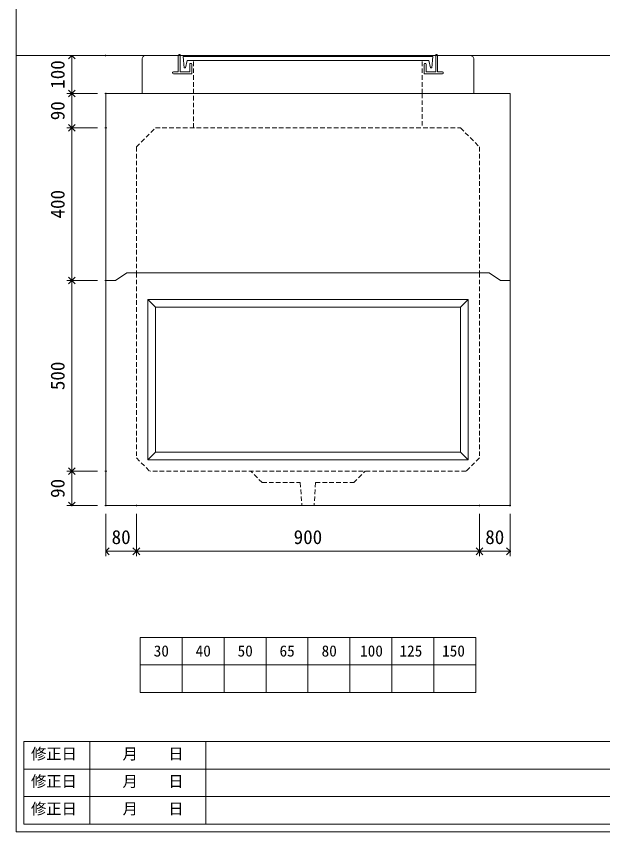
# Model space of a CAD drawing. Units: millimetres, scale not verified. Extents: x -4890 to 4890, y -2329 to 2329.
# Drawn here: x -1230 to 308, y -1946 to 192 of the extents above; entities that cross this region are included whole.
import ezdxf
from ezdxf.enums import TextEntityAlignment as Align

# ---------------------------------------------------------------- set-up
doc = ezdxf.new("R2010")
doc.units = ezdxf.units.MM
doc.header["$LTSCALE"] = 10
doc.header["$PDMODE"] = 32
doc.header["$PDSIZE"] = 2
doc.linetypes.add('DASHED1', pattern=[1.8, 1.2, -0.6])
doc.layers.add('0-1_Defpoints', color=7, linetype='Continuous')
for name, color, linetype, lineweight in [('0-2_waku', 7, 'Continuous', 18), ('0-3_gaikei', 7, 'Continuous', 18), ('0-4_kakure', 7, 'DASHED1', 5), ('0-5_sunpou', 7, 'Continuous', 5), ('0-9_uchigawa', 6, 'Continuous', 18), ('0-B_futa', 3, 'Continuous', 18), ('0-C_GL', 4, 'Continuous', 18), ('0-E_文字１', 7, 'Continuous', 18)]:
    doc.layers.add(name, color=color, linetype=linetype, lineweight=lineweight)
doc.styles.add('ＭＳ ゴシック', font='')
doc.styles.get('ＭＳ ゴシック').set_extended_font_data('MS Gothic')

# ---------------------------------------------------------------- blocks, each defined once
blk = doc.blocks.new('_Open90')
at = {"layer": '0-5_sunpou'}
blk.add_line((0, 0), (-1, 0), dxfattribs=at)
blk.add_lwpolyline([(-0.5, 0.5), (0, 0), (-0.5, -0.5)], dxfattribs=at)
blk = doc.blocks.new('D44')
at = {"layer": '0-1_Defpoints'}
for p in [(451.54, 2264.36), (363, 2164.36), (452.32, 2164.36)]:
    blk.add_point(p, dxfattribs=at)
at = {"layer": '0-5_sunpou'}
for p, q in [((429.54, 2264.36), (350, 2264.36)), ((363, 2246.36), (363, 2182.36)), ((430.32, 2164.36), (350, 2164.36))]:
    blk.add_line(p, q, dxfattribs=at)
at = {"layer": '0-5_sunpou', "xscale": 18, "yscale": 18}
for p, rotation in [((363, 2264.36), 90), ((363, 2164.36), 270)]:
    blk.add_blockref('_Open90', p, dxfattribs=dict(at, rotation=rotation))
at = {"layer": '0-5_sunpou', "style": 'ＭＳ ゴシック'}
blk.add_text('100', height=36.66, rotation=90, dxfattribs=at).set_placement((355, 2176.86), align=Align.BOTTOM_LEFT)
blk = doc.blocks.new('D46')
at = {"layer": '0-1_Defpoints'}
for p in [(452.32, 1674.36), (363, 1174.36), (452.32, 1174.36)]:
    blk.add_point(p, dxfattribs=at)
at = {"layer": '0-5_sunpou'}
for p, q in [((430.32, 1674.36), (350, 1674.36)), ((363, 1656.36), (363, 1192.36)), ((430.32, 1174.36), (350, 1174.36))]:
    blk.add_line(p, q, dxfattribs=at)
at = {"layer": '0-5_sunpou', "xscale": 18, "yscale": 18}
for p, rotation in [((363, 1674.36), 90), ((363, 1174.36), 270)]:
    blk.add_blockref('_Open90', p, dxfattribs=dict(at, rotation=rotation))
at = {"layer": '0-5_sunpou', "style": 'ＭＳ ゴシック'}
blk.add_text('500', height=36.66, rotation=90, dxfattribs=at).set_placement((355, 1386.86), align=Align.BOTTOM_LEFT)
blk = doc.blocks.new('D47')
at = {"layer": '0-1_Defpoints'}
for p in [(452.32, 1174.36), (363, 1084.36), (452.32, 1084.36)]:
    blk.add_point(p, dxfattribs=at)
at = {"layer": '0-5_sunpou'}
for p, q in [((430.32, 1174.36), (350, 1174.36)), ((363, 1156.36), (363, 1102.36)), ((430.32, 1084.36), (350, 1084.36))]:
    blk.add_line(p, q, dxfattribs=at)
at = {"layer": '0-5_sunpou', "xscale": 18, "yscale": 18}
for p, rotation in [((363, 1174.36), 90), ((363, 1084.36), 270)]:
    blk.add_blockref('_Open90', p, dxfattribs=dict(at, rotation=rotation))
at = {"layer": '0-5_sunpou', "style": 'ＭＳ ゴシック'}
blk.add_text('90', height=36.66, rotation=90, dxfattribs=at).set_placement((355, 1104.36), align=Align.BOTTOM_LEFT)
blk = doc.blocks.new('D48')
at = {"layer": '0-1_Defpoints'}
for p in [(452.32, 1084.36), (532.32, 1084.36), (532.32, 964.33)]:
    blk.add_point(p, dxfattribs=at)
at = {"layer": '0-5_sunpou'}
for p, q in [((452.32, 1062.36), (452.32, 951.33)), ((532.32, 1062.36), (532.32, 951.33)), ((470.32, 964.33), (514.32, 964.33))]:
    blk.add_line(p, q, dxfattribs=at)
at = {"layer": '0-5_sunpou', "xscale": 18, "yscale": 18, "rotation": 180}
blk.add_blockref('_Open90', (452.32, 964.33), dxfattribs=at)
at = {"layer": '0-5_sunpou', "xscale": 18, "yscale": 18}
blk.add_blockref('_Open90', (532.32, 964.33), dxfattribs=at)
at = {"layer": '0-5_sunpou', "style": 'ＭＳ ゴシック'}
blk.add_text('80', height=36.66, dxfattribs=at).set_placement((467.32, 972.33), align=Align.BOTTOM_LEFT)
blk = doc.blocks.new('D49')
at = {"layer": '0-1_Defpoints'}
for p in [(532.32, 1084.36), (1432.32, 1084.36), (1432.32, 964.33)]:
    blk.add_point(p, dxfattribs=at)
at = {"layer": '0-5_sunpou'}
for p, q in [((532.32, 1062.36), (532.32, 951.33)), ((1432.32, 1062.36), (1432.32, 951.33)), ((550.32, 964.33), (1414.32, 964.33))]:
    blk.add_line(p, q, dxfattribs=at)
at = {"layer": '0-5_sunpou', "xscale": 18, "yscale": 18, "rotation": 180}
blk.add_blockref('_Open90', (532.32, 964.33), dxfattribs=at)
at = {"layer": '0-5_sunpou', "xscale": 18, "yscale": 18}
blk.add_blockref('_Open90', (1432.32, 964.33), dxfattribs=at)
at = {"layer": '0-5_sunpou', "style": 'ＭＳ ゴシック'}
blk.add_text('900', height=36.66, dxfattribs=at).set_placement((944.82, 972.33), align=Align.BOTTOM_LEFT)
blk = doc.blocks.new('D50')
at = {"layer": '0-1_Defpoints'}
for p in [(1432.32, 1084.36), (1512.32, 1084.36), (1512.32, 964.33)]:
    blk.add_point(p, dxfattribs=at)
at = {"layer": '0-5_sunpou'}
for p, q in [((1432.32, 1062.36), (1432.32, 951.33)), ((1512.32, 1062.36), (1512.32, 951.33)), ((1450.32, 964.33), (1494.32, 964.33))]:
    blk.add_line(p, q, dxfattribs=at)
at = {"layer": '0-5_sunpou', "xscale": 18, "yscale": 18, "rotation": 180}
blk.add_blockref('_Open90', (1432.32, 964.33), dxfattribs=at)
at = {"layer": '0-5_sunpou', "xscale": 18, "yscale": 18}
blk.add_blockref('_Open90', (1512.32, 964.33), dxfattribs=at)
at = {"layer": '0-5_sunpou', "style": 'ＭＳ ゴシック'}
blk.add_text('80', height=36.66, dxfattribs=at).set_placement((1447.32, 972.33), align=Align.BOTTOM_LEFT)
blk = doc.blocks.new('D75')
at = {"layer": '0-1_Defpoints'}
for p in [(452.32, 2164.36), (363, 2074.36), (452.32, 2074.36)]:
    blk.add_point(p, dxfattribs=at)
at = {"layer": '0-5_sunpou'}
for p, q in [((430.32, 2164.36), (350, 2164.36)), ((363, 2146.36), (363, 2092.36)), ((430.32, 2074.36), (350, 2074.36))]:
    blk.add_line(p, q, dxfattribs=at)
at = {"layer": '0-5_sunpou', "xscale": 18, "yscale": 18}
for p, rotation in [((363, 2164.36), 90), ((363, 2074.36), 270)]:
    blk.add_blockref('_Open90', p, dxfattribs=dict(at, rotation=rotation))
at = {"layer": '0-5_sunpou', "style": 'ＭＳ ゴシック'}
blk.add_text('90', height=36.66, rotation=90, dxfattribs=at).set_placement((355, 2094.36), align=Align.BOTTOM_LEFT)
blk = doc.blocks.new('D76')
at = {"layer": '0-1_Defpoints'}
for p in [(363, 2074.36), (452.32, 1674.36)]:
    blk.add_point(p, dxfattribs=at)
at = {"layer": '0-5_sunpou'}
for p, q in [((385, 2074.36), (376, 2074.36)), ((363, 1692.36), (363, 2056.36)), ((430.32, 1674.36), (350, 1674.36))]:
    blk.add_line(p, q, dxfattribs=at)
at = {"layer": '0-5_sunpou', "xscale": 18, "yscale": 18}
for p, rotation in [((363, 2074.36), 90), ((363, 1674.36), 270)]:
    blk.add_blockref('_Open90', p, dxfattribs=dict(at, rotation=rotation))
at = {"layer": '0-5_sunpou', "style": 'ＭＳ ゴシック'}
blk.add_text('400', height=36.66, rotation=90, dxfattribs=at).set_placement((355, 1836.86), align=Align.BOTTOM_LEFT)

msp = doc.modelspace()

# ---------------------------------------------------------------- linework, layer by layer
at = {"layer": '0-2_waku'}
for p, q in [((-1230.01, 2329.37), (-1230.01, -1945.63)), ((-1230.01, 2329.37), (-1230.01, -1945.63)), ((-905.01, -1436.63), (-25.01, -1436.63)), ((-905.01, -1436.63), (-905.01, -1580.63)), ((-905.01, -1436.63), (-905.01, -1580.63)), ((-905.01, -1436.63), (-905.01, -1580.63)), ((-905.01, -1436.63), (-905.01, -1580.63)), ((-795.01, -1436.63), (-795.01, -1580.63)), ((-685.01, -1436.63), (-685.01, -1580.63)), ((-685.01, -1436.63), (-685.01, -1580.63)), ((-575.01, -1436.63), (-575.01, -1580.63)), ((-465.01, -1436.63), (-465.01, -1580.63)), ((-355.01, -1436.63), (-355.01, -1580.63)), ((-245.01, -1436.63), (-245.01, -1580.63)), ((-135.01, -1436.63), (-135.01, -1580.63)), ((-25.01, -1436.63), (-25.01, -1580.63)), ((-905.01, -1508.63), (-25.01, -1508.63)), ((-905.01, -1580.63), (-25.01, -1580.63)), ((-1210.01, -1709.63), (-1210.01, -1925.63)), ((-1210.01, -1709.63), (817.99, -1709.63)), ((-1037.51, -1709.63), (-1037.51, -1925.63)), ((-732.51, -1709.63), (-732.51, -1925.63)), ((-732.51, -1709.63), (-732.51, -1925.63)), ((-1210.01, -1781.63), (817.99, -1781.63)), ((-1210.01, -1853.63), (529.99, -1853.63)), ((-1210.01, -1925.63), (817.99, -1925.63)), ((-1230.01, -1945.63), (4889.99, -1945.63)), ((-1230.01, -1945.63), (4889.99, -1945.63))]:
    msp.add_line(p, q, dxfattribs=at)
at = {"layer": '0-3_gaikei'}
for p, q in [((-890.01, 89.37), (-805.01, 89.37)), ((-125.01, 89.37), (-40.01, 89.37)), ((-900.01, -10.63), (-900.01, 79.37)), ((-30.01, -10.63), (-30.01, 79.37)), ((-900.01, -10.63), (-790.01, -10.63)), ((-865.01, -10.63), (-65.01, -10.63)), ((-30.01, -10.63), (-140.01, -10.63)), ((64.99, -310.63), (64.99, -1090.63)), ((-970.01, -500.63), (-940.01, -480.63)), ((-940.01, -480.63), (9.99, -480.63)), ((9.99, -480.63), (39.99, -500.63)), ((-970.01, -500.63), (-995.01, -500.63)), ((39.99, -500.63), (64.99, -500.63))]:
    msp.add_line(p, q, dxfattribs=at)
msp.add_lwpolyline([(-995.01, -1090.63), (-995.01, -10.63), (64.99, -10.63), (64.99, -1090.63)], close=True, dxfattribs=at)
for centre, radius, start, end in [((-890.59, 79.95), 9.44, 86.47383, 183.52617), ((-39.68, 79.7), 9.68, 358.04251, 91.95749)]:
    msp.add_arc(centre, radius, start, end, dxfattribs=at)
at = {"layer": '0-4_kakure'}
for p, q in [((-765.01, -10.63), (-765.01, 75.87)), ((-165.01, -10.63), (-165.01, 75.87)), ((-765.01, -100.63), (-765.01, -10.63)), ((-165.01, -10.63), (-165.01, -100.63)), ((-915.01, -150.63), (-865.01, -100.63)), ((-865.01, -100.63), (-65.01, -100.63)), ((-65.01, -100.63), (-15.01, -150.63)), ((-915.01, -150.63), (-915.01, -480.63)), ((-15.01, -150.63), (-15.01, -480.63)), ((-915.01, -480.63), (-915.01, -965.63)), ((-15.01, -480.63), (-15.01, -965.63)), ((-915.01, -965.63), (-880.01, -1000.63)), ((-15.01, -965.63), (-50.01, -1000.63)), ((-50.01, -1000.63), (-880.01, -1000.63)), ((-585.01, -1030.63), (-615.01, -1000.63)), ((-345.01, -1030.63), (-315.01, -1000.63)), ((-585.01, -1030.63), (-485.01, -1030.63)), ((-485.01, -1030.63), (-481.01, -1090.63)), ((-445.01, -1030.63), (-449.01, -1090.63)), ((-445.01, -1030.63), (-345.01, -1030.63))]:
    msp.add_line(p, q, dxfattribs=at)
at = {"layer": '0-9_uchigawa'}
for p, q in [((-885.01, -550.63), (-885.01, -970.63)), ((-885.01, -550.63), (-465.01, -550.63)), ((-885.01, -550.63), (-865.01, -570.63)), ((-465.01, -550.63), (-45.01, -550.63)), ((-465.01, -550.63), (-45.01, -550.63)), ((-45.01, -550.63), (-65.01, -570.63)), ((-45.01, -550.63), (-45.01, -970.63)), ((-865.01, -570.63), (-865.01, -950.63)), ((-865.01, -570.63), (-465.01, -570.63)), ((-865.01, -570.63), (-465.01, -570.63)), ((-465.01, -570.63), (-65.01, -570.63)), ((-65.01, -570.63), (-65.01, -950.63)), ((-865.01, -950.63), (-885.01, -970.63)), ((-865.01, -950.63), (-465.01, -950.63)), ((-465.01, -950.63), (-65.01, -950.63)), ((-65.01, -950.63), (-45.01, -970.63)), ((-885.01, -970.63), (-465.01, -970.63)), ((-465.01, -970.63), (-45.01, -970.63))]:
    msp.add_line(p, q, dxfattribs=at)
at = {"layer": '0-B_futa'}
for p, q in [((-805.01, 89.37), (-805.01, 46.37)), ((-803.01, 91.37), (-800.01, 91.37)), ((-800.01, 91.37), (-800.01, 46.37)), ((-792.2, 86.87), (-137.87, 86.87)), ((-792.2, 86.87), (-789.71, 56.87)), ((-137.87, 86.87), (-140.12, 56.87)), ((-130.01, 91.37), (-130.01, 46.37)), ((-130.01, 91.37), (-127.01, 91.37)), ((-125.01, 89.37), (-125.01, 46.37)), ((-781.68, 75.87), (-786, 56.87)), ((-781.68, 75.87), (-148.34, 75.87)), ((-775.01, 66.37), (-775.01, 46.37)), ((-773.01, 68.37), (-772.01, 68.37)), ((-770.01, 66.37), (-770.01, 41.37)), ((-160.01, 66.37), (-160.01, 41.37)), ((-157.01, 68.37), (-158.01, 68.37)), ((-155.01, 66.37), (-155.01, 46.37)), ((-148.34, 75.87), (-144.02, 56.87)), ((-820.01, 44.37), (-820.01, 43.37)), ((-818.01, 46.37), (-805.01, 46.37)), ((-800.01, 46.37), (-775.01, 46.37)), ((-789.71, 56.87), (-786, 56.87)), ((-130.01, 46.37), (-155.01, 46.37)), ((-140.12, 56.87), (-144.02, 56.87)), ((-112.01, 46.37), (-125.01, 46.37)), ((-110.01, 44.37), (-110.01, 43.37)), ((-770.01, 41.37), (-818.01, 41.37)), ((-160.01, 41.37), (-112.01, 41.37))]:
    msp.add_line(p, q, dxfattribs=at)
for centre, start, end in [((-803.01, 89.37), 90, 180), ((-127.01, 89.37), 0, 90), ((-773.01, 66.37), 90, 180), ((-772.01, 66.37), 0, 90), ((-158.01, 66.37), 90, 180), ((-157.01, 66.37), 0, 90), ((-818.01, 44.37), 90, 180), ((-818.01, 43.37), 180, 270), ((-112.01, 44.37), 0, 90), ((-112.01, 43.37), 270, 0)]:
    msp.add_arc(centre, 2, start, end, dxfattribs=at)
at = {"layer": '0-C_GL'}
msp.add_line((-1230.01, 89.37), (4889.99, 89.37), dxfattribs=at)

# ---------------------------------------------------------------- block references
at = {"layer": '0-5_sunpou'}
for name in ['D44', 'D75', 'D76', 'D46', 'D47', 'D48', 'D49', 'D50']:
    msp.add_blockref(name, (-1447.32, -2174.99), dxfattribs=at)

# ---------------------------------------------------------------- texts
at = {"layer": '0-E_文字１', "style": 'ＭＳ ゴシック'}
for s, p in [('30', (-869.58, -1495.27)), ('40', (-759.58, -1495.27)), ('50', (-649.58, -1495.27)), ('65', (-539.58, -1495.27)), ('80', (-429.17, -1495.27)), ('100', (-328.3, -1495.27)), ('125', (-224.91, -1495.27)), ('150', (-113.15, -1495.27)), ('修正日', (-1191.36, -1764.92)), ('\u3000\u3000月\u3000\u3000日', (-1031.21, -1764.92)), ('修正日', (-1191.36, -1836.92)), ('\u3000\u3000月\u3000\u3000日', (-1031.21, -1836.92)), ('修正日', (-1191.36, -1908.92)), ('\u3000\u3000月\u3000\u3000日', (-1031.21, -1908.92))]:
    msp.add_text(s, height=29.33, dxfattribs=at).set_placement(p, align=Align.BOTTOM_LEFT)

doc.saveas('drawing.dxf')
